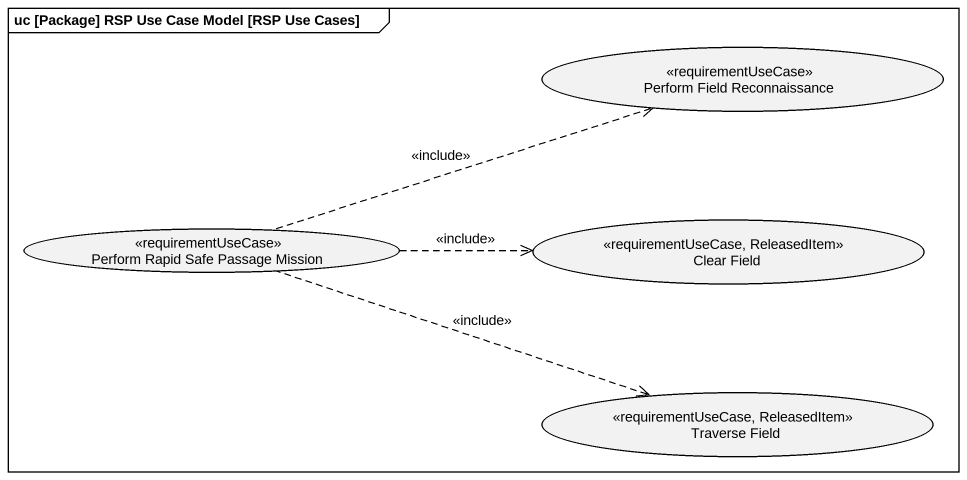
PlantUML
@startuml
mainframe uc [Package] RSP Use Case Model [RSP Use Cases]
usecase "Perform Field Reconnaissance" as Perform_Field_Reconnaissance <<requirementUseCase>>
usecase "Clear Field" as Clear_Field <<requirementUseCase, ReleasedItem>>
usecase "Perform Rapid Safe Passage Mission" as Perform_Rapid_Safe_Passage <<requirementUseCase>>
usecase "Traverse Field" as Traverse_Field <<requirementUseCase, ReleasedItem>>
Perform_Rapid_Safe_Passage .right.> Perform_Field_Reconnaissance : <<include>>
Perform_Rapid_Safe_Passage .right.> Clear_Field : <<include>>
Perform_Rapid_Safe_Passage .right.> Traverse_Field : <<include>>
@enduml
